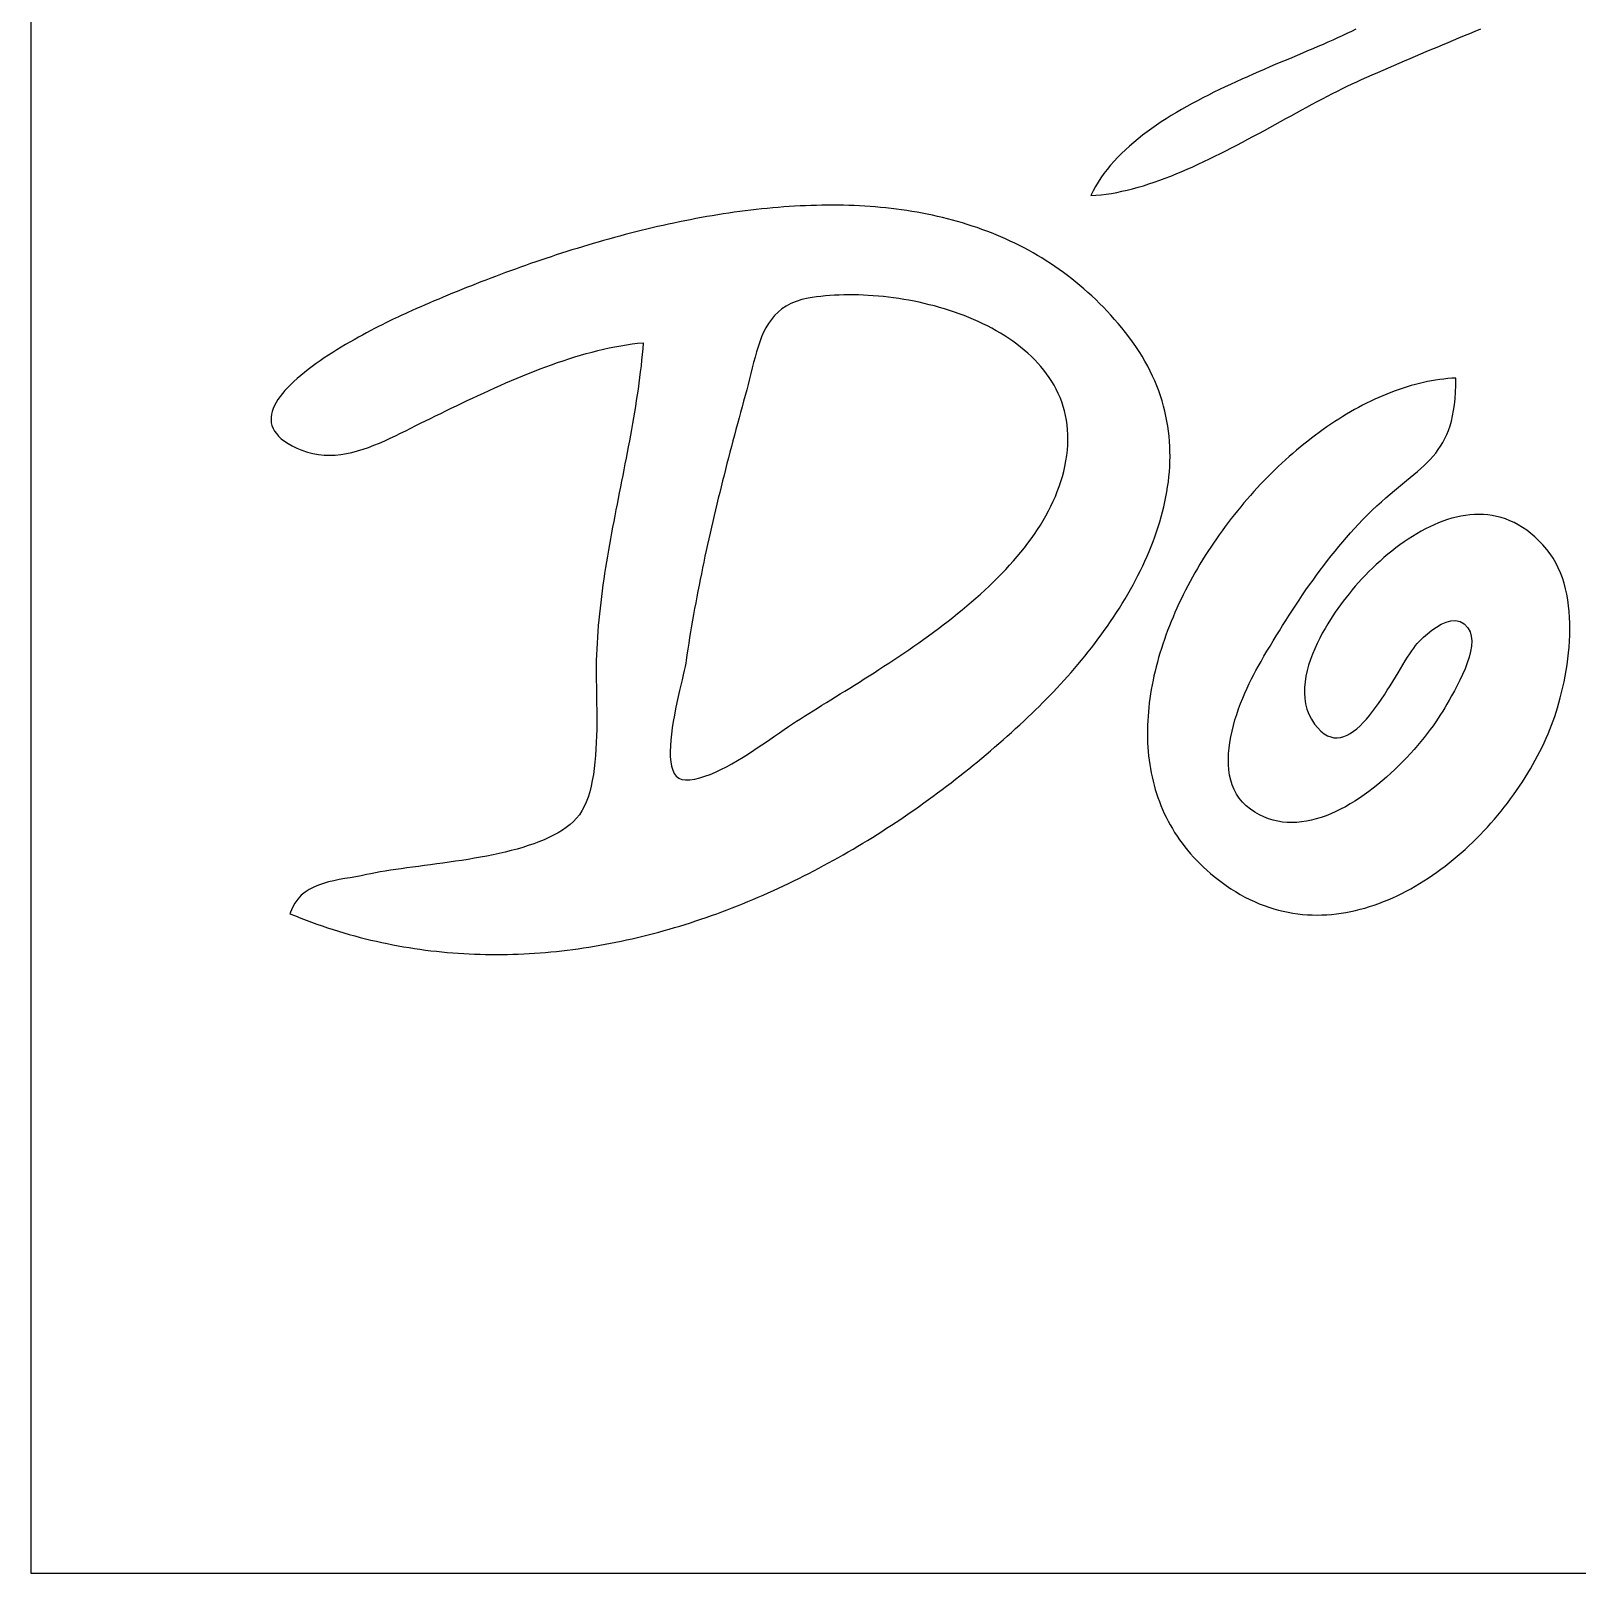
# Model space of a CAD drawing. Extents: x 0 to 822, y 0 to 506.
# Drawn here: x 0 to 262.6, y 0 to 262 of the extents above; entities that cross this region are included whole.
import ezdxf

# ---------------------------------------------------------------- set-up
doc = ezdxf.new("R2010")
doc.units = 0
doc.layers.add('C7', color=7, linetype='CONTINUOUS')

msp = doc.modelspace()

# ---------------------------------------------------------------- linework, layer by layer
at = {"layer": 'C7'}
for points in [[(0, 506), (0, 0), (822, 0), (822, 506), (0, 506)], [(225, 262.2469), (224.2617, 261.883), (223.5034, 261.5189), (222.7263, 261.1543), (221.9311, 260.7888), (221.1189, 260.4222), (220.2907, 260.0543), (219.4475, 259.6848), (218.5902, 259.3134), (217.7197, 258.9398), (216.8372, 258.5637), (215.9434, 258.185), (215.0396, 257.8033), (214.1265, 257.4184), (213.2051, 257.03), (212.2766, 256.6378), (211.3417, 256.2416), (210.4016, 255.841), (209.4571, 255.4359), (208.5093, 255.0259), (207.5591, 254.6109), (206.6075, 254.1904), (205.6555, 253.7643), (204.704, 253.3323), (203.7541, 252.8941), (202.8066, 252.4494), (201.8627, 251.9981), (200.9232, 251.5397), (199.9891, 251.0741), (199.0614, 250.6009), (198.1411, 250.1199), (197.2292, 249.6309), (196.3266, 249.1336), (195.4343, 248.6276), (194.5533, 248.1128), (193.6846, 247.5888), (192.8291, 247.0555), (191.9877, 246.5125), (191.1616, 245.9595), (190.3517, 245.3963), (189.5588, 244.8226), (188.7841, 244.2382), (188.0285, 243.6428), (187.2929, 243.0361), (186.5784, 242.4178), (185.8859, 241.7877), (185.2163, 241.1456), (184.5708, 240.491), (183.9501, 239.8239), (183.3554, 239.1438), (182.7876, 238.4506), (182.2476, 237.744), (181.7365, 237.0236), (181.2552, 236.2893), (180.8047, 235.5408), (180.386, 234.7778), (180, 234), (180.8682, 234.0541), (181.7432, 234.1359), (182.6245, 234.2443), (183.5119, 234.3786), (184.4051, 234.5379), (185.3036, 234.7212), (186.2072, 234.9277), (187.1156, 235.1565), (188.0284, 235.4068), (188.9452, 235.6777), (189.8658, 235.9683), (190.7899, 236.2777), (191.717, 236.605), (192.647, 236.9494), (193.5793, 237.31), (194.5138, 237.6859), (195.4501, 238.0763), (196.3878, 238.4803), (197.3266, 238.8969), (198.2663, 239.3254), (199.2064, 239.7648), (200.1467, 240.2142), (201.0867, 240.6729), (202.0263, 241.1398), (202.965, 241.6143), (203.9026, 242.0952), (204.8386, 242.5819), (205.7729, 243.0734), (206.7049, 243.5688), (207.6345, 244.0672), (208.5613, 244.5679), (209.4849, 245.0699), (210.4051, 245.5723), (211.3214, 246.0742), (212.2337, 246.5748), (213.1415, 247.0733), (214.0444, 247.5687), (214.9423, 248.0601), (215.8348, 248.5467), (216.7214, 249.0276), (217.602, 249.502), (218.4761, 249.9689), (219.3435, 250.4274), (220.2038, 250.8768), (221.0567, 251.3161), (221.9019, 251.7444), (222.7389, 252.161), (223.5676, 252.5648), (224.3876, 252.955), (225.1984, 253.3308), (226, 253.6913), (226.9113, 254.0938), (227.8234, 254.4953), (228.7365, 254.8959), (229.6503, 255.2955), (230.5651, 255.6941), (231.4806, 256.0917), (232.397, 256.4884), (233.3141, 256.884), (234.2321, 257.2786), (235.1509, 257.6723), (236.0705, 258.0649), (236.9908, 258.4565), (237.9119, 258.8471), (238.8338, 259.2367), (239.7564, 259.6253), (240.6797, 260.0128), (241.6038, 260.3993), (242.5286, 260.7848), (243.4541, 261.1693), (244.3803, 261.5527), (245.3072, 261.9351), (246.2348, 262.3164)], [(92.682, 128.2283), (92.1475, 127.6854), (91.5636, 127.1692), (90.9325, 126.6788), (90.2567, 126.2133), (89.5386, 125.7718), (88.7806, 125.3535), (87.985, 124.9573), (87.1543, 124.5824), (86.2908, 124.228), (85.3969, 123.8931), (84.4751, 123.5768), (83.5276, 123.2783), (82.5569, 122.9966), (81.5654, 122.7308), (80.5555, 122.4801), (79.5295, 122.2436), (78.4899, 122.0203), (77.439, 121.8093), (76.3792, 121.6099), (75.313, 121.421), (74.2426, 121.2418), (73.1705, 121.0713), (72.0992, 120.9088), (71.0309, 120.7533), (69.968, 120.6038), (68.9131, 120.4596), (67.8683, 120.3196), (66.8362, 120.1831), (65.8191, 120.0491), (64.8194, 119.9167), (63.8395, 119.785), (62.8818, 119.6532), (61.9487, 119.5203), (61.0426, 119.3854), (60.1658, 119.2477), (59.3207, 119.1062), (58.5098, 118.9601), (57.7354, 118.8084), (57, 118.6504), (56.0851, 118.4582), (55.1573, 118.2855), (54.2228, 118.1232), (53.288, 117.9626), (52.3593, 117.7948), (51.4429, 117.611), (50.5453, 117.4023), (49.6728, 117.1599), (48.8318, 116.8748), (48.0287, 116.5384), (47.2697, 116.1417), (46.5613, 115.6758), (45.9098, 115.132), (45.3215, 114.5013), (44.8029, 113.775), (44.3603, 112.9442), (44, 112), (44.9098, 111.6274), (45.8208, 111.2657), (46.733, 110.915), (47.6462, 110.575), (48.5605, 110.2459), (49.4757, 109.9275), (50.392, 109.6197), (51.3091, 109.3226), (52.2272, 109.036), (53.1461, 108.7599), (54.0659, 108.4943), (54.9864, 108.239), (55.9076, 107.9942), (56.8296, 107.7596), (57.7522, 107.5352), (58.6755, 107.321), (59.5993, 107.117), (60.5237, 106.923), (61.4486, 106.7391), (62.374, 106.5651), (63.2999, 106.4011), (64.2261, 106.2469), (65.1527, 106.1025), (66.0797, 105.9678), (67.0069, 105.8429), (67.9344, 105.7276), (68.8621, 105.6219), (69.79, 105.5258), (70.718, 105.4391), (71.6461, 105.3618), (72.5743, 105.294), (73.5025, 105.2354), (74.4308, 105.1862), (75.3589, 105.1461), (76.287, 105.1152), (77.215, 105.0934), (78.1428, 105.0807), (79.0704, 105.0769), (79.9978, 105.0822), (80.9249, 105.0963), (81.8517, 105.1192), (82.7782, 105.1509), (83.7042, 105.1914), (84.6299, 105.2405), (85.5551, 105.2983), (86.4798, 105.3646), (87.4039, 105.4395), (88.3275, 105.5228), (89.2505, 105.6145), (90.1728, 105.7146), (91.0945, 105.823), (92.0154, 105.9396), (92.9356, 106.0644), (93.855, 106.1973), (94.7735, 106.3384), (95.6912, 106.4875), (96.6079, 106.6445), (97.5237, 106.8095), (98.4386, 106.9823), (99.3524, 107.163), (100.2651, 107.3514), (101.1768, 107.5476), (102.0873, 107.7513), (102.9966, 107.9627), (103.9048, 108.1817), (104.8117, 108.4081), (105.7173, 108.642), (106.6216, 108.8832), (107.5245, 109.1318), (108.426, 109.3877), (109.3261, 109.6508), (110.2247, 109.9211), (111.1218, 110.1985), (112.0174, 110.4829), (112.9114, 110.7744), (113.8037, 111.0728), (114.6944, 111.3781), (115.5834, 111.6903), (116.4707, 112.0092), (117.3562, 112.3349), (118.2399, 112.6673), (119.1217, 113.0063), (120.0017, 113.3519), (120.8797, 113.7041), (121.7558, 114.0627), (122.6299, 114.4277), (123.5019, 114.7991), (124.3719, 115.1768), (125.2397, 115.5607), (126.1054, 115.9509), (126.969, 116.3472), (127.8303, 116.7496), (128.6893, 117.158), (129.5461, 117.5724), (130.4005, 117.9928), (131.2525, 118.419), (132.1021, 118.8511), (132.9493, 119.2889), (133.794, 119.7325), (134.6362, 120.1817), (135.4758, 120.6365), (136.3128, 121.0969), (137.1472, 121.5628), (137.9789, 122.0342), (138.8079, 122.5109), (139.6341, 122.993), (140.4576, 123.4804), (141.2782, 123.973), (142.096, 124.4708), (142.9109, 124.9737), (143.7228, 125.4817), (144.5318, 125.9947), (145.3378, 126.5126), (146.1407, 127.0355), (146.9405, 127.5633), (147.7372, 128.0958), (148.5308, 128.6331), (149.3211, 129.1751), (150.1082, 129.7217), (150.892, 130.2729), (151.6726, 130.8287), (152.4498, 131.3889), (153.2235, 131.9536), (153.9939, 132.5227), (154.7608, 133.096), (155.5242, 133.6736), (156.2841, 134.2555), (157.0404, 134.8415), (157.7931, 135.4316), (158.5421, 136.0257), (159.2875, 136.6239), (160.0291, 137.226), (160.767, 137.832), (161.5011, 138.4418), (162.2313, 139.0554), (162.9577, 139.6727), (163.6801, 140.2937), (164.3986, 140.9184), (165.1131, 141.5465), (165.8236, 142.1783), (166.53, 142.8134), (167.2324, 143.452), (167.9306, 144.0939), (168.6246, 144.7391), (169.3144, 145.3876), (170, 146.0393), (170.6109, 146.6278), (171.2218, 147.2257), (171.8322, 147.8327), (172.4418, 148.4486), (173.0501, 149.0733), (173.6569, 149.7066), (174.2616, 150.3484), (174.8639, 150.9986), (175.4635, 151.6568), (176.0599, 152.323), (176.6528, 152.9971), (177.2418, 153.6788), (177.8265, 154.3681), (178.4064, 155.0646), (178.9813, 155.7684), (179.5508, 156.4791), (180.1144, 157.1967), (180.6718, 157.921), (181.2226, 158.6519), (181.7664, 159.3891), (182.3028, 160.1325), (182.8314, 160.8819), (183.352, 161.6373), (183.8639, 162.3984), (184.367, 163.165), (184.8608, 163.937), (185.3449, 164.7143), (185.8189, 165.4967), (186.2825, 166.284), (186.7353, 167.076), (187.1768, 167.8726), (187.6068, 168.6737), (188.0247, 169.479), (188.4303, 170.2885), (188.8232, 171.1019), (189.2029, 171.9191), (189.569, 172.7399), (189.9213, 173.5642), (190.2593, 174.3918), (190.5826, 175.2226), (190.8909, 176.0563), (191.1837, 176.8928), (191.4607, 177.732), (191.7215, 178.5738), (191.9657, 179.4178), (192.193, 180.264), (192.4028, 181.1123), (192.5949, 181.9624), (192.7689, 182.8141), (192.9244, 183.6675), (193.061, 184.5221), (193.1783, 185.378), (193.276, 186.235), (193.3536, 187.0928), (193.4107, 187.9514), (193.4471, 188.8105), (193.4622, 189.67), (193.4558, 190.5298), (193.4274, 191.3896), (193.3766, 192.2494), (193.3032, 193.1089), (193.2065, 193.968), (193.0864, 194.8266), (192.9424, 195.6844), (192.7742, 196.5413), (192.5812, 197.3972), (192.3633, 198.2519), (192.1199, 199.1052), (191.8507, 199.957), (191.5553, 200.807), (191.2333, 201.6553), (190.8844, 202.5015), (190.5081, 203.3455), (190.1041, 204.1872), (189.672, 205.0264), (189.2114, 205.8629), (188.7219, 206.6966), (188.2031, 207.5273), (187.6547, 208.3549), (187.0763, 209.1792), (186.4675, 210), (185.8761, 210.7627), (185.2765, 211.51), (184.6687, 212.242), (184.0528, 212.9589), (183.429, 213.6608), (182.7973, 214.3477), (182.1578, 215.0198), (181.5107, 215.6771), (180.8559, 216.3199), (180.1937, 216.9481), (179.5242, 217.562), (178.8474, 218.1616), (178.1634, 218.747), (177.4724, 219.3183), (176.7743, 219.8757), (176.0695, 220.4192), (175.3579, 220.949), (174.6396, 221.4651), (173.9148, 221.9678), (173.1835, 222.457), (172.4458, 222.933), (171.702, 223.3957), (170.9519, 223.8454), (170.1958, 224.2821), (169.4338, 224.7059), (168.6659, 225.117), (167.8923, 225.5154), (167.113, 225.9013), (166.3282, 226.2748), (165.538, 226.6359), (164.7424, 226.9849), (163.9416, 227.3217), (163.1356, 227.6466), (162.3246, 227.9596), (161.5087, 228.2608), (160.6879, 228.5504), (159.8624, 228.8284), (159.0323, 229.095), (158.1976, 229.3502), (157.3586, 229.5942), (156.5152, 229.8271), (155.6675, 230.049), (154.8158, 230.26), (153.96, 230.4602), (153.1003, 230.6498), (152.2368, 230.8288), (151.3696, 230.9973), (150.4987, 231.1554), (149.6244, 231.3034), (148.7466, 231.4412), (147.8655, 231.569), (146.9812, 231.6868), (146.0938, 231.7949), (145.2034, 231.8933), (144.3101, 231.9821), (143.414, 232.0614), (142.5151, 232.1314), (141.6137, 232.1921), (140.7098, 232.2436), (139.8034, 232.2862), (138.8948, 232.3198), (137.984, 232.3446), (137.071, 232.3606), (136.1561, 232.3681), (135.2393, 232.3671), (134.3207, 232.3577), (133.4004, 232.34), (132.4785, 232.3142), (131.5551, 232.2804), (130.6304, 232.2385), (129.7043, 232.1889), (128.7771, 232.1315), (127.8488, 232.0665), (126.9195, 231.994), (125.9893, 231.9141), (125.0583, 231.827), (124.1267, 231.7326), (123.1945, 231.6312), (122.2618, 231.5228), (121.3287, 231.4076), (120.3954, 231.2856), (119.4619, 231.157), (118.5283, 231.0219), (117.5948, 230.8804), (116.6614, 230.7325), (115.7282, 230.5785), (114.7954, 230.4184), (113.863, 230.2523), (112.9311, 230.0804), (111.9999, 229.9027), (111.0695, 229.7193), (110.1398, 229.5304), (109.2111, 229.3361), (108.2835, 229.1365), (107.357, 228.9316), (106.4317, 228.7217), (105.5078, 228.5068), (104.5854, 228.287), (103.6645, 228.0624), (102.7452, 227.8331), (101.8277, 227.5993), (100.9121, 227.3611), (99.9984, 227.1185), (99.0868, 226.8717), (98.1774, 226.6208), (97.2702, 226.3659), (96.3653, 226.107), (95.463, 225.8444), (94.5632, 225.5781), (93.666, 225.3083), (92.7716, 225.035), (91.8801, 224.7583), (90.9916, 224.4784), (90.1062, 224.1953), (89.2239, 223.9093), (88.3449, 223.6203), (87.4692, 223.3285), (86.5971, 223.034), (85.7285, 222.737), (84.8636, 222.4374), (84.0025, 222.1355), (83.1452, 221.8314), (82.292, 221.5251), (81.4428, 221.2167), (80.5979, 220.9065), (79.7572, 220.5944), (78.9209, 220.2806), (78.0891, 219.9652), (77.2618, 219.6483), (76.4393, 219.33), (75.6216, 219.0104), (74.8088, 218.6897), (74.0009, 218.368), (73.1982, 218.0452), (72.4007, 217.7217), (71.6084, 217.3974), (70.8216, 217.0725), (70.0403, 216.7471), (69.2645, 216.4213), (68.4945, 216.0952), (67.7303, 215.769), (66.972, 215.4426), (66.2197, 215.1163), (65.4736, 214.7902), (64.7336, 214.4643), (64, 214.1388), (63.6626, 213.9873), (63.2833, 213.8146), (62.8645, 213.6212), (62.4085, 213.4078), (61.9176, 213.175), (61.3943, 212.9235), (60.8409, 212.654), (60.2597, 212.3669), (59.6531, 212.0631), (59.0235, 211.7432), (58.3733, 211.4077), (57.7047, 211.0574), (57.0202, 210.6929), (56.3221, 210.3149), (55.6128, 209.9239), (54.8946, 209.5207), (54.17, 209.1058), (53.4412, 208.68), (52.7106, 208.2438), (51.9806, 207.7979), (51.2536, 207.343), (50.5319, 206.8797), (49.8179, 206.4087), (49.1139, 205.9305), (48.4223, 205.4459), (47.7454, 204.9555), (47.0857, 204.4599), (46.4454, 203.9598), (45.827, 203.4558), (45.2328, 202.9486), (44.6652, 202.4388), (44.1265, 201.927), (43.619, 201.414), (43.1453, 200.9003), (42.7075, 200.3866), (42.3081, 199.8736), (41.9495, 199.3618), (41.6339, 198.852), (41.3638, 198.3448), (41.1415, 197.8407), (40.9694, 197.3406), (40.8499, 196.845), (40.7852, 196.3545), (40.7778, 195.8699), (40.8301, 195.3917), (40.9443, 194.9206), (41.1228, 194.4572), (41.3681, 194.0023), (41.6825, 193.5563), (42.0683, 193.1201), (42.5279, 192.6942), (43.0636, 192.2793), (43.6779, 191.8759), (44.373, 191.4849), (45.1514, 191.1067), (46.0154, 190.7422), (46.9526, 190.4164), (47.8941, 190.1727), (48.8389, 190.0065), (49.786, 189.9129), (50.7345, 189.8875), (51.6835, 189.9254), (52.6322, 190.0221), (53.5795, 190.1727), (54.5245, 190.3728), (55.4663, 190.6176), (56.4041, 190.9024), (57.3368, 191.2225), (58.2635, 191.5734), (59.1833, 191.9502), (60.0954, 192.3484), (60.9987, 192.7633), (61.8924, 193.1901), (62.7755, 193.6243), (63.6471, 194.0611), (64.5062, 194.4959), (65.352, 194.924), (66.1836, 195.3408), (67, 195.7415), (67.8567, 196.1563), (68.7228, 196.5763), (69.5981, 197.0005), (70.482, 197.4284), (71.3743, 197.8591), (72.2746, 198.2919), (73.1824, 198.7261), (74.0975, 199.1611), (75.0194, 199.5959), (75.9477, 200.03), (76.8822, 200.4625), (77.8223, 200.8929), (78.7678, 201.3202), (79.7183, 201.7438), (80.6734, 202.163), (81.6326, 202.5771), (82.5958, 202.9853), (83.5624, 203.3868), (84.5321, 203.781), (85.5045, 204.1671), (86.4793, 204.5445), (87.456, 204.9123), (88.4343, 205.2698), (89.4139, 205.6163), (90.3943, 205.9512), (91.3752, 206.2735), (92.3562, 206.5827), (93.3369, 206.878), (94.317, 207.1587), (95.2961, 207.424), (96.2737, 207.6732), (97.2496, 207.9056), (98.2234, 208.1204), (99.1946, 208.3169), (100.163, 208.4945), (101.128, 208.6523), (102.0895, 208.7896), (103.0469, 208.9057), (104, 209)], [(132.0008, 216.5563), (130.9386, 216.3255), (129.9672, 216.0252), (129.0812, 215.659), (128.2756, 215.2305), (127.545, 214.7434), (126.8842, 214.2012), (126.2881, 213.6077), (125.7516, 212.9663), (125.2693, 212.2809), (124.8361, 211.5548), (124.4468, 210.7919), (124.0961, 209.9957), (123.779, 209.1698), (123.4902, 208.3179), (123.2246, 207.4436), (122.9768, 206.5505), (122.7417, 205.6422), (122.5142, 204.7223), (122.2891, 203.7946), (122.061, 202.8625), (121.8249, 201.9298), (121.5756, 201), (121.3114, 200.0477), (121.0478, 199.0931), (120.7849, 198.1363), (120.5227, 197.1774), (120.2613, 196.2164), (120.0009, 195.2533), (119.7415, 194.2884), (119.4832, 193.3217), (119.2261, 192.3531), (118.9703, 191.3829), (118.716, 190.4111), (118.4631, 189.4377), (118.2118, 188.4629), (117.9622, 187.4867), (117.7143, 186.5092), (117.4684, 185.5305), (117.2244, 184.5506), (116.9824, 183.5697), (116.7426, 182.5877), (116.5051, 181.6049), (116.2699, 180.6211), (116.0371, 179.6367), (115.8069, 178.6515), (115.5793, 177.6657), (115.3544, 176.6794), (115.1323, 175.6926), (114.9131, 174.7055), (114.697, 173.718), (114.4839, 172.7303), (114.274, 171.7425), (114.0674, 170.7545), (113.8642, 169.7666), (113.6644, 168.7788), (113.4683, 167.7911), (113.2757, 166.8036), (113.087, 165.8165), (112.9021, 164.8297), (112.7211, 163.8434), (112.5441, 162.8576), (112.3713, 161.8724), (112.2028, 160.888), (112.0385, 159.9043), (111.8787, 158.9214), (111.7233, 157.9395), (111.5726, 156.9585), (111.4266, 155.9787), (111.2854, 155), (111.2087, 154.5455), (111.0949, 153.9829), (110.9493, 153.3225), (110.7774, 152.5745), (110.5844, 151.7492), (110.3756, 150.8569), (110.1566, 149.9077), (109.9325, 148.912), (109.7088, 147.8801), (109.4908, 146.8222), (109.2839, 145.7485), (109.0934, 144.6694), (108.9246, 143.5951), (108.783, 142.5358), (108.6739, 141.5019), (108.6026, 140.5035), (108.5745, 139.551), (108.5949, 138.6547), (108.6692, 137.8247), (108.8027, 137.0714), (109.0009, 136.405), (109.269, 135.8358), (109.6124, 135.374), (110.0365, 135.03), (110.5466, 134.8139), (111.1481, 134.7361), (111.9283, 134.7729), (112.7425, 134.8917), (113.5869, 135.0861), (114.4572, 135.3498), (115.3496, 135.6763), (116.2599, 136.0594), (117.1843, 136.4927), (118.1186, 136.9698), (119.0589, 137.4844), (120.0012, 138.0301), (120.9414, 138.6006), (121.8755, 139.1895), (122.7996, 139.7905), (123.7095, 140.3972), (124.6013, 141.0034), (125.471, 141.6025), (126.3146, 142.1883), (127.128, 142.7544), (127.9073, 143.2945), (128.6484, 143.8023), (129.3473, 144.2712), (130, 144.6952), (130.691, 145.1327), (131.396, 145.5761), (132.1143, 146.0254), (132.8452, 146.4807), (133.588, 146.9418), (134.3421, 147.409), (135.1068, 147.8821), (135.8816, 148.3612), (136.6656, 148.8464), (137.4583, 149.3376), (138.259, 149.8348), (139.0671, 150.3381), (139.8818, 150.8476), (140.7026, 151.3632), (141.5288, 151.8849), (142.3597, 152.4128), (143.1946, 152.9468), (144.033, 153.4871), (144.8741, 154.0336), (145.7173, 154.5864), (146.5619, 155.1454), (147.4074, 155.7108), (148.2529, 156.2824), (149.0979, 156.8604), (149.9418, 157.4447), (150.7837, 158.0354), (151.6232, 158.6325), (152.4595, 159.236), (153.292, 159.846), (154.1201, 160.4624), (154.943, 161.0853), (155.7601, 161.7147), (156.5707, 162.3506), (157.3743, 162.9931), (158.1701, 163.6421), (158.9575, 164.2977), (159.7358, 164.9599), (160.5044, 165.6288), (161.2626, 166.3042), (162.0098, 166.9864), (162.7452, 167.6752), (163.4683, 168.3708), (164.1784, 169.073), (164.8748, 169.7821), (165.5569, 170.4978), (166.224, 171.2204), (166.8755, 171.9498), (167.5107, 172.686), (168.1289, 173.4291), (168.7295, 174.1791), (169.3118, 174.9359), (169.8753, 175.6997), (170.4191, 176.4703), (170.9427, 177.248), (171.4454, 178.0326), (171.9265, 178.8243), (172.3854, 179.6229), (172.8215, 180.4286), (173.2341, 181.2413), (173.6224, 182.0612), (173.9859, 182.8881), (174.324, 183.7221), (174.6359, 184.5633), (174.9209, 185.4117), (175.1785, 186.2672), (175.408, 187.13), (175.6088, 188)], [(175.6087, 188), (175.79, 188.9384), (175.9313, 189.8605), (176.0332, 190.7664), (176.0967, 191.6561), (176.1223, 192.5297), (176.1111, 193.3871), (176.0636, 194.2285), (175.9807, 195.0539), (175.8632, 195.8634), (175.7119, 196.6569), (175.5275, 197.4345), (175.3108, 198.1964), (175.0626, 198.9424), (174.7837, 199.6727), (174.4748, 200.3873), (174.1367, 201.0863), (173.7703, 201.7697), (173.3762, 202.4375), (172.9554, 203.0899), (172.5084, 203.7267), (172.0363, 204.3482), (171.5396, 204.9543), (171.0192, 205.545), (170.4759, 206.1205), (169.9104, 206.6808), (169.3235, 207.2259), (168.7161, 207.7558), (168.0888, 208.2706), (167.4426, 208.7704), (166.778, 209.2552), (166.096, 209.725), (165.3973, 210.1799), (164.6827, 210.62), (163.953, 211.0452), (163.2089, 211.4557), (162.4512, 211.8514), (161.6807, 212.2324), (160.8982, 212.5988), (160.1045, 212.9506), (159.3004, 213.2879), (158.4865, 213.6107), (157.6638, 213.919), (156.8329, 214.2129), (155.9947, 214.4924), (155.15, 214.7576), (154.2994, 215.0086), (153.4439, 215.2453), (152.5842, 215.4679), (151.721, 215.6763), (150.8552, 215.8706), (149.9874, 216.0509), (149.1186, 216.2171), (148.2495, 216.3695), (147.3808, 216.5079), (146.5134, 216.6324), (145.648, 216.7432), (144.7854, 216.8401), (143.9263, 216.9234), (143.0717, 216.9929), (142.2221, 217.0489), (141.3785, 217.0912), (140.5416, 217.12), (139.7122, 217.1353), (138.891, 217.1372), (138.0788, 217.1257), (137.2765, 217.1008), (136.4848, 217.0626), (135.7044, 217.0111), (134.9363, 216.9464), (134.181, 216.8685), (133.4395, 216.7775), (132.7124, 216.6734), (132.0007, 216.5563)], [(104, 209), (103.9169, 208.0143), (103.8251, 207.0295), (103.7247, 206.0453), (103.6163, 205.0619), (103.5001, 204.0791), (103.3766, 203.0969), (103.2461, 202.1153), (103.109, 201.1342), (102.9656, 200.1537), (102.8163, 199.1736), (102.6616, 198.194), (102.5017, 197.2148), (102.337, 196.236), (102.1679, 195.2575), (101.9948, 194.2793), (101.8181, 193.3014), (101.638, 192.3237), (101.4551, 191.3462), (101.2696, 190.3688), (101.0819, 189.3916), (100.8924, 188.4145), (100.7015, 187.4375), (100.5096, 186.4604), (100.3169, 185.4834), (100.1239, 184.5063), (99.931, 183.5291), (99.7385, 182.5518), (99.5468, 181.5743), (99.3562, 180.5967), (99.1672, 179.6188), (98.98, 178.6407), (98.7952, 177.6622), (98.613, 176.6835), (98.4338, 175.7043), (98.258, 174.7248), (98.0859, 173.7449), (97.918, 172.7644), (97.7545, 171.7835), (97.596, 170.802), (97.4426, 169.8199), (97.2949, 168.8373), (97.1531, 167.854), (97.0177, 166.87), (96.8891, 165.8852), (96.7675, 164.8998), (96.6533, 163.9135), (96.547, 162.9265), (96.4489, 161.9385), (96.3594, 160.9497), (96.2788, 159.9599), (96.2075, 158.9692), (96.1459, 157.9775), (96.0944, 156.9848), (96.0532, 155.9909), (96.0229, 154.996), (96.0038, 154), (95.9992, 153.249), (96.0036, 152.4383), (96.0147, 151.573), (96.0305, 150.6585), (96.0486, 149.7001), (96.067, 148.7031), (96.0836, 147.6727), (96.096, 146.6144), (96.1022, 145.5333), (96.1001, 144.4347), (96.0873, 143.3241), (96.0619, 142.2066), (96.0215, 141.0876), (95.9642, 139.9724), (95.8876, 138.8662), (95.7896, 137.7744), (95.6681, 136.7023), (95.5208, 135.6551), (95.3457, 134.6382), (95.1406, 133.6569), (94.9033, 132.7164), (94.6316, 131.8221), (94.3234, 130.9792), (93.9765, 130.1931), (93.5888, 129.469), (93.158, 128.8123), (92.6821, 128.2283)], [(242, 203), (241.3188, 202.9608), (240.6359, 202.9058), (239.9516, 202.835), (239.2659, 202.7486), (238.5789, 202.6467), (237.8909, 202.5297), (237.202, 202.3976), (236.5123, 202.2505), (235.822, 202.0888), (235.1312, 201.9126), (234.4401, 201.722), (233.7489, 201.5172), (233.0576, 201.2984), (232.3665, 201.0657), (231.6757, 200.8194), (230.9853, 200.5597), (230.2956, 200.2866), (229.6065, 200.0004), (228.9184, 199.7012), (228.2313, 199.3893), (227.5454, 199.0647), (226.8609, 198.7278), (226.1779, 198.3785), (225.4965, 198.0172), (224.8169, 197.644), (224.1393, 197.2591), (223.4638, 196.8626), (222.7905, 196.4548), (222.1197, 196.0358), (221.4514, 195.6057), (220.7858, 195.1648), (220.1231, 194.7132), (219.4634, 194.2511), (218.8069, 193.7787), (218.1536, 193.2962), (217.5039, 192.8037), (216.8578, 192.3014), (216.2154, 191.7895), (215.5769, 191.2681), (214.9426, 190.7375), (214.3124, 190.1978), (213.6866, 189.6491), (213.0654, 189.0918), (212.4488, 188.5258), (211.837, 187.9515), (211.2302, 187.369), (210.6286, 186.7784), (210.0322, 186.18), (209.4413, 185.5739), (208.8559, 184.9603), (208.2763, 184.3393), (207.7025, 183.7112), (207.1348, 183.0761), (206.5733, 182.4342), (206.0181, 181.7857), (205.4694, 181.1307), (204.9273, 180.4694), (204.3921, 179.802), (203.8637, 179.1287), (203.3425, 178.4497), (202.8285, 177.7651), (202.3219, 177.075), (201.8229, 176.3798), (201.3315, 175.6795), (200.848, 174.9743), (200.3725, 174.2644), (199.9051, 173.55), (199.4461, 172.8313), (198.9955, 172.1083), (198.5535, 171.3814), (198.1202, 170.6507), (197.6959, 169.9163), (197.2806, 169.1784), (196.8746, 168.4373), (196.4778, 167.693), (196.0906, 166.9458), (195.7131, 166.1958), (195.3454, 165.4433), (194.9876, 164.6883), (194.6399, 163.9311), (194.3026, 163.1718), (193.9756, 162.4106), (193.6592, 161.6477), (193.3535, 160.8833), (193.0587, 160.1175), (192.7749, 159.3505), (192.5023, 158.5826), (192.241, 157.8137), (191.9912, 157.0443), (191.753, 156.2743), (191.5266, 155.504), (191.3121, 154.7336), (191.1097, 153.9633), (190.9195, 153.1932), (190.7417, 152.4234), (190.5764, 151.6542), (190.4238, 150.8858), (190.2841, 150.1183), (190.1573, 149.3519), (190.0437, 148.5868), (189.9434, 147.8231), (189.8565, 147.061), (189.7832, 146.3008), (189.7236, 145.5425), (189.6779, 144.7863), (189.6463, 144.0325), (189.6288, 143.2812), (189.6257, 142.5326), (189.6371, 141.7868), (189.6632, 141.0441), (189.704, 140.3046), (189.7598, 139.5684), (189.8307, 138.8358), (189.9169, 138.1069), (190.0185, 137.382), (190.1356, 136.6611), (190.2684, 135.9445), (190.4171, 135.2323), (190.5817, 134.5247), (190.7626, 133.8219), (190.9597, 133.1241), (191.1733, 132.4314), (191.4035, 131.744), (191.6505, 131.0622), (191.9144, 130.3859), (192.1954, 129.7155), (192.4936, 129.0512), (192.8091, 128.393), (193.1422, 127.7412), (193.4929, 127.0959), (193.8615, 126.4574), (194.248, 125.8257), (194.6527, 125.2011), (195.0756, 124.5838), (195.5169, 123.9739), (195.9769, 123.3715), (196.4555, 122.777), (196.9531, 122.1904), (197.4696, 121.6119), (198.0054, 121.0417), (198.5604, 120.48), (199.135, 119.9269), (199.7292, 119.3827), (200.3432, 118.8475), (200.9771, 118.3214), (201.6311, 117.8047), (202.3053, 117.2975), (203, 116.8001), (203.7941, 116.2629), (204.5917, 115.7585), (205.3925, 115.2865), (206.1964, 114.8463), (207.0031, 114.4377), (207.8122, 114.06), (208.6237, 113.713), (209.4373, 113.3962), (210.2526, 113.1092), (211.0695, 112.8516), (211.8877, 112.6229), (212.707, 112.4227), (213.5271, 112.2506), (214.3478, 112.1061), (215.1689, 111.9889), (215.99, 111.8986), (216.8111, 111.8346), (217.6317, 111.7966), (218.4518, 111.7842), (219.271, 111.7968), (220.089, 111.8342), (220.9058, 111.8959), (221.7209, 111.9815), (222.5342, 112.0905), (223.3454, 112.2225), (224.1543, 112.3771), (224.9607, 112.5538), (225.7642, 112.7523), (226.5647, 112.9722), (227.362, 113.2129), (228.1556, 113.4741), (228.9456, 113.7554), (229.7315, 114.0563), (230.5131, 114.3764), (231.2903, 114.7153), (232.0627, 115.0725), (232.8301, 115.4477), (233.5923, 115.8404), (234.349, 116.2503), (235.1, 116.6767), (235.8451, 117.1195), (236.5839, 117.578), (237.3164, 118.052), (238.0421, 118.5409), (238.7609, 119.0444), (239.4726, 119.562), (240.1768, 120.0933), (240.8734, 120.638), (241.5621, 121.1954), (242.2427, 121.7654), (242.9149, 122.3473), (243.5785, 122.9408), (244.2332, 123.5455), (244.8788, 124.161), (245.515, 124.7868), (246.1417, 125.4225), (246.7585, 126.0676), (247.3652, 126.7219), (247.9617, 127.3847), (248.5475, 128.0558), (249.1226, 128.7346), (249.6866, 129.4209), (250.2394, 130.114), (250.7806, 130.8137), (251.31, 131.5195), (251.8274, 132.2309), (252.3326, 132.9476), (252.8253, 133.6692), (253.3052, 134.3951), (253.7721, 135.125), (254.2258, 135.8585), (254.666, 136.5951), (255.0926, 137.3344), (255.5051, 138.076), (255.9035, 138.8195), (256.2874, 139.5644), (256.6567, 140.3104), (257.011, 141.0569), (257.3502, 141.8036), (257.6739, 142.5501), (257.982, 143.2959), (258.2742, 144.0406), (258.5503, 144.7837), (258.81, 145.525), (259.053, 146.2639), (259.2793, 147), (259.5186, 147.8335), (259.7502, 148.6946), (259.9725, 149.5811), (260.184, 150.4907), (260.3832, 151.4209), (260.5685, 152.3694), (260.7383, 153.334), (260.8911, 154.3122), (261.0254, 155.3019), (261.1396, 156.3005), (261.2322, 157.3059), (261.3016, 158.3156), (261.3463, 159.3273), (261.3648, 160.3388), (261.3555, 161.3477), (261.3168, 162.3516), (261.2473, 163.3482), (261.1453, 164.3352), (261.0094, 165.3103), (260.8379, 166.2711), (260.6294, 167.2153), (260.3823, 168.1406), (260.0951, 169.0446), (259.7661, 169.925), (259.3939, 170.7795), (258.977, 171.6058), (258.5137, 172.4015), (258.0026, 173.1643), (257.4421, 173.8919), (256.782, 174.6548), (256.1112, 175.3598), (255.4301, 176.008), (254.7395, 176.6007), (254.0399, 177.1391), (253.3318, 177.6245), (252.6159, 178.058), (251.8929, 178.441), (251.1631, 178.7746), (250.4274, 179.06), (249.6862, 179.2985), (248.9401, 179.4913), (248.1898, 179.6397), (247.4358, 179.7449), (246.6788, 179.808), (245.9193, 179.8304), (245.158, 179.8133), (244.3953, 179.7578), (243.632, 179.6652), (242.8686, 179.5368), (242.1056, 179.3738), (241.3438, 179.1774), (240.5837, 178.9488), (239.8258, 178.6892), (239.0709, 178.4), (238.3194, 178.0822), (237.572, 177.7372), (236.8292, 177.3662), (236.0917, 176.9704), (235.3601, 176.551), (234.6349, 176.1093), (233.9168, 175.6464), (233.2063, 175.1637), (232.504, 174.6623), (231.8105, 174.1435), (231.1265, 173.6085), (230.4525, 173.0585), (229.7891, 172.4948), (229.1369, 171.9186), (228.4965, 171.3311), (227.8685, 170.7335), (227.2535, 170.1271), (226.652, 169.5132), (226.0648, 168.8928), (225.4923, 168.2673), (224.9351, 167.6379), (224.394, 167.0058), (223.8694, 166.3723), (223.3619, 165.7385), (222.8722, 165.1057), (222.4008, 164.4752), (221.9484, 163.8481), (221.5154, 163.2257), (221.1026, 162.6093), (220.7106, 162), (220.2492, 161.2524), (219.7864, 160.4676), (219.3281, 159.6493), (218.8804, 158.8013), (218.4491, 157.9273), (218.0403, 157.031), (217.6598, 156.1162), (217.3137, 155.1865), (217.0079, 154.2457), (216.7484, 153.2975), (216.5411, 152.3457), (216.392, 151.3939), (216.307, 150.4459), (216.2922, 149.5054), (216.3534, 148.5762), (216.4966, 147.6619), (216.7279, 146.7663), (217.0531, 145.8932), (217.4782, 145.0462), (218.0092, 144.2291), (218.55, 143.5558), (219.0953, 143.0046), (219.6442, 142.57), (220.1961, 142.2466), (220.7503, 142.0289), (221.3062, 141.9115), (221.8631, 141.8888), (222.4204, 141.9554), (222.9774, 142.1058), (223.5333, 142.3347), (224.0876, 142.6364), (224.6396, 143.0056), (225.1887, 143.4368), (225.734, 143.9245), (226.2751, 144.4633), (226.8112, 145.0477), (227.3417, 145.6722), (227.8658, 146.3313), (228.383, 147.0197), (228.8925, 147.7318), (229.3938, 148.4622), (229.8861, 149.2054), (230.3687, 149.9559), (230.8411, 150.7083), (231.3025, 151.4571), (231.7523, 152.1969), (232.1898, 152.9222), (232.6143, 153.6275), (233.0252, 154.3073), (233.4218, 154.9563), (233.8035, 155.5688), (234.1696, 156.1396), (234.5194, 156.663), (234.8522, 157.1337), (235.1675, 157.5462), (235.4645, 157.895), (235.9465, 158.403), (236.5298, 158.9724), (237.1969, 159.5691), (237.9302, 160.1593), (238.7121, 160.7091), (239.5249, 161.1845), (240.3512, 161.5517), (241.1732, 161.7767), (241.9735, 161.8256), (242.7344, 161.6646), (243.4384, 161.2597), (244.0679, 160.5771), (244.4241, 159.913), (244.6321, 159.1654), (244.7065, 158.347), (244.6618, 157.4703), (244.5124, 156.548), (244.273, 155.5927), (243.9581, 154.617), (243.5821, 153.6336), (243.1597, 152.655), (242.7052, 151.6938), (242.2334, 150.7627), (241.7586, 149.8743), (241.2955, 149.0412), (240.8585, 148.2761), (240.4622, 147.5914), (240.1211, 147), (239.7826, 146.4235), (239.4143, 145.8278), (239.0171, 145.2145), (238.5919, 144.5857), (238.1397, 143.9432), (237.6613, 143.2889), (237.1577, 142.6248), (236.63, 141.9526), (236.0789, 141.2744), (235.5054, 140.592), (234.9106, 139.9073), (234.2952, 139.2222), (233.6603, 138.5386), (233.0068, 137.8584), (232.3357, 137.1835), (231.6478, 136.5158), (230.9441, 135.8572), (230.2256, 135.2096), (229.4931, 134.5749), (228.7477, 133.955), (227.9902, 133.3518), (227.2216, 132.7672), (226.4429, 132.203), (225.6549, 131.6612), (224.8587, 131.1437), (224.0551, 130.6524), (223.2451, 130.1891), (222.4296, 129.7559), (221.6096, 129.3544), (220.786, 128.9868), (219.9598, 128.6548), (219.1318, 128.3604), (218.303, 128.1055), (217.4744, 127.8919), (216.647, 127.7215), (215.8215, 127.5963), (214.999, 127.5182), (214.1804, 127.489), (213.3667, 127.5107), (212.5588, 127.5851), (211.7576, 127.7141), (210.964, 127.8997), (210.1791, 128.1437), (209.4037, 128.4481), (208.6388, 128.8147), (207.8853, 129.2454), (207.1442, 129.7422), (206.4216, 130.3218), (205.7855, 130.951), (205.2325, 131.6262), (204.759, 132.344), (204.3614, 133.1009), (204.0363, 133.8934), (203.7801, 134.7181), (203.5892, 135.5715), (203.4602, 136.4502), (203.3895, 137.3506), (203.3736, 138.2695), (203.4089, 139.2032), (203.492, 140.1483), (203.6192, 141.1014), (203.787, 142.059), (203.992, 143.0176), (204.2306, 143.9738), (204.4992, 144.9241), (204.7944, 145.8651), (205.1125, 146.7933), (205.4502, 147.7052), (205.8037, 148.5974), (206.1697, 149.4664), (206.5445, 150.3088), (206.9247, 151.1211), (207.3067, 151.8998), (207.6869, 152.6415), (208.0619, 153.3427), (208.4282, 154), (208.9225, 154.8648), (209.4237, 155.7322), (209.9316, 156.6017), (210.4462, 157.4727), (210.9676, 158.3447), (211.4957, 159.2173), (212.0306, 160.0897), (212.5721, 160.9615), (213.1204, 161.8323), (213.6754, 162.7013), (214.2371, 163.5682), (214.8055, 164.4323), (215.3805, 165.2931), (215.9623, 166.1502), (216.5507, 167.0029), (217.1458, 167.8507), (217.7475, 168.6931), (218.3559, 169.5296), (218.971, 170.3596), (219.5927, 171.1826), (220.221, 171.9981), (220.856, 172.8055), (221.4976, 173.6042), (222.1458, 174.3939), (222.8006, 175.1738), (223.462, 175.9435), (224.13, 176.7025), (224.8046, 177.4502), (225.4858, 178.1861), (226.1736, 178.9097), (226.9961, 179.746), (227.8032, 180.5346), (228.5943, 181.2792), (229.3687, 181.9836), (230.1259, 182.6514), (230.8653, 183.2865), (231.5864, 183.8926), (232.2885, 184.4735), (232.9711, 185.0328), (233.6336, 185.5744), (234.2754, 186.102), (234.896, 186.6193), (235.4947, 187.1301), (236.071, 187.6382), (236.6244, 188.1473), (237.1541, 188.6612), (237.6597, 189.1835), (238.1406, 189.7181), (238.5962, 190.2688), (239.0259, 190.8392), (239.4291, 191.4331), (239.8053, 192.0542), (240.1539, 192.7064), (240.4742, 193.3933), (240.7658, 194.1188), (241.0281, 194.8865), (241.2604, 195.7002), (241.4622, 196.5637), (241.6329, 197.4808), (241.772, 198.455), (241.8788, 199.4904), (241.9528, 200.5905), (241.9933, 201.7591), (242, 203)]]:
    msp.add_lwpolyline(points, dxfattribs=at)

doc.saveas('drawing.dxf')
